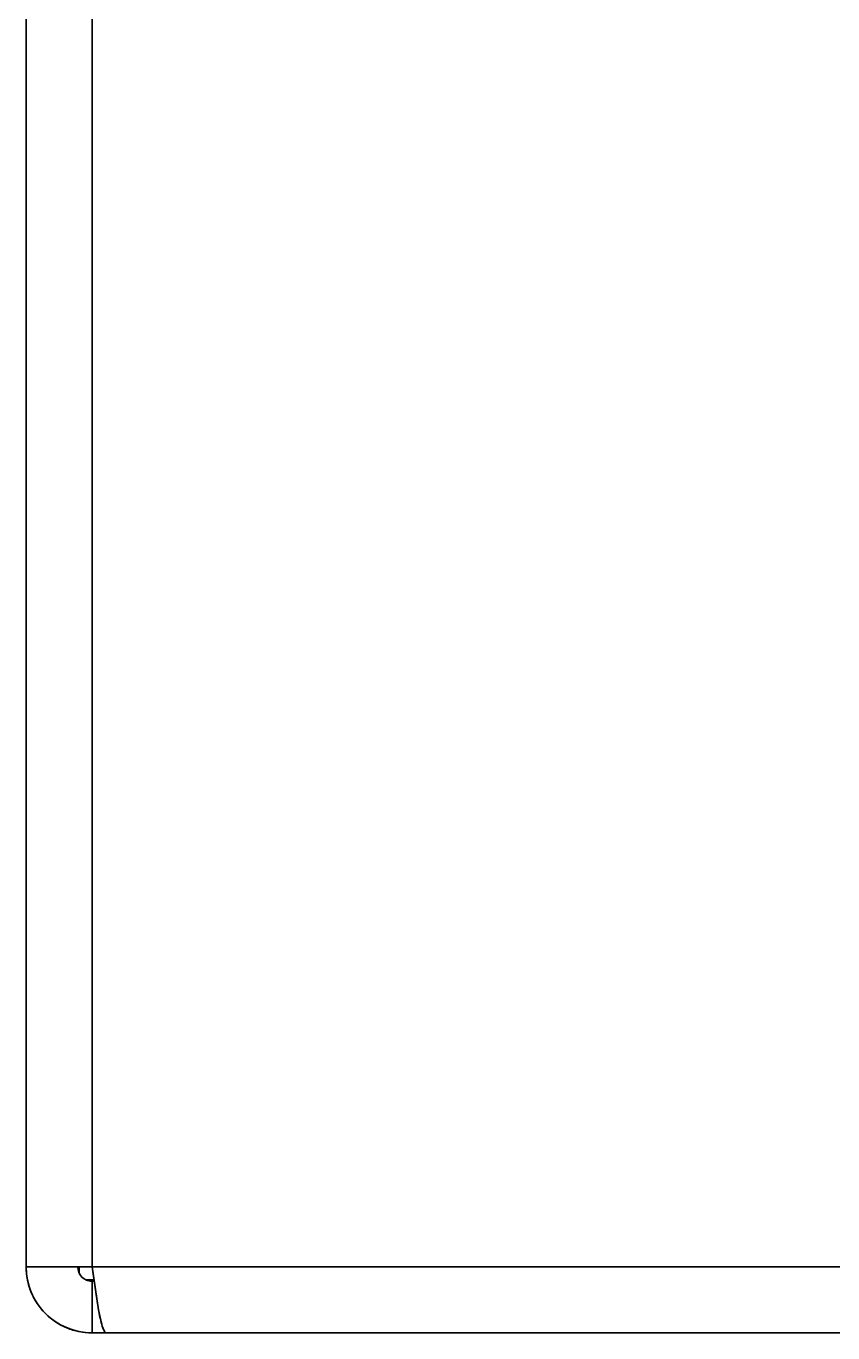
# Model space of a CAD drawing. Extents: x 146 to 1134, y 78 to 926.
# Drawn here: x 277.6 to 283.23, y 350.34 to 359.46 of the extents above; entities that cross this region are included whole.
import ezdxf

# ---------------------------------------------------------------- set-up
doc = ezdxf.new("R2010")
doc.units = 0

msp = doc.modelspace()

# ---------------------------------------------------------------- linework, layer by layer
at = {"color": 7, "lineweight": 35, "ltscale": 0.278}
for p, q in [((277.6042, 361.9172), (277.6042, 350.7972)), ((277.6042, 361.9172), (277.6042, 350.7972)), ((277.6042, 361.9172), (277.6042, 350.7972)), ((278.0642, 361.9172), (278.0642, 350.7972)), ((278.0642, 350.7972), (278.0642, 361.9172))]:
    msp.add_line(p, q, dxfattribs=at)
at = {"color": 7, "lineweight": 35, "ltscale": 0.000875854}
msp.add_line((277.6042, 350.7972), (277.6393, 350.7972), dxfattribs=at)
at = {"color": 7, "lineweight": 35, "ltscale": 0.0115}
msp.add_line((277.6042, 350.7972), (278.0642, 350.7972), dxfattribs=at)
at = {"color": 7, "lineweight": 35, "ltscale": 0.002493}
msp.add_line((277.6393, 350.7972), (277.739, 350.7972), dxfattribs=at)
at = {"color": 7, "lineweight": 35, "ltscale": 0.003731}
msp.add_line((277.739, 350.7972), (277.8882, 350.7972), dxfattribs=at)
at = {"color": 7, "lineweight": 35, "ltscale": 0.004401}
msp.add_line((277.8882, 350.7972), (278.0642, 350.7972), dxfattribs=at)
at = {"color": 7, "lineweight": 35, "ltscale": 0.001085}
msp.add_line((277.9742, 350.7538), (277.9742, 350.7972), dxfattribs=at)
msp.add_line((277.9742, 350.7538), (277.9742, 350.7972), dxfattribs=at)
msp.add_line((277.9742, 350.7538), (277.9742, 350.7972), dxfattribs=at)
at = {"color": 7, "lineweight": 35, "ltscale": 0.2395}
msp.add_line((287.6442, 350.7972), (278.0642, 350.7972), dxfattribs=at)
msp.add_line((287.6442, 350.7972), (278.0642, 350.7972), dxfattribs=at)
at = {"color": 7, "lineweight": 35, "ltscale": 0.004456}
msp.add_line((278.0642, 350.7972), (278.0893, 350.6207), dxfattribs=at)
at = {"color": 7, "lineweight": 35, "ltscale": 0.001398}
msp.add_line((278.0768, 350.7072), (278.0208, 350.7072), dxfattribs=at)
msp.add_line((278.0768, 350.7072), (278.0208, 350.7072), dxfattribs=at)
at = {"color": 7, "lineweight": 35, "ltscale": 0.009}
for p, q in [((278.0642, 350.6972), (278.0642, 350.3372)), ((278.0642, 350.3372), (278.0642, 350.6972))]:
    msp.add_line(p, q, dxfattribs=at)
at = {"color": 7, "lineweight": 35, "ltscale": 0.000349426}
for p, q in [((278.0782, 350.6972), (278.0642, 350.6972)), ((278.0642, 350.6972), (278.0782, 350.6972)), ((278.0782, 350.6972), (278.0642, 350.6972))]:
    msp.add_line(p, q, dxfattribs=at)
at = {"color": 7, "lineweight": 35, "ltscale": 0.000249744}
msp.add_line((278.0662, 350.7072), (278.0666, 350.6972), dxfattribs=at)
at = {"color": 7, "lineweight": 35, "ltscale": 0.000252066}
msp.add_line((278.0667, 350.6971), (278.0662, 350.7071), dxfattribs=at)
at = {"color": 7, "lineweight": 35, "ltscale": 0.002014}
msp.add_line((278.0893, 350.6207), (278.1018, 350.5411), dxfattribs=at)
at = {"color": 7, "lineweight": 35, "ltscale": 0.001761}
msp.add_line((278.1018, 350.5411), (278.1143, 350.4718), dxfattribs=at)
at = {"color": 7, "lineweight": 35, "ltscale": 0.0025}
msp.add_line((278.1642, 350.3372), (278.0642, 350.3372), dxfattribs=at)
msp.add_line((278.1642, 350.3372), (278.0642, 350.3372), dxfattribs=at)
at = {"color": 7, "lineweight": 35, "ltscale": 0.000727566}
msp.add_line((278.1392, 350.3722), (278.1517, 350.3459), dxfattribs=at)
at = {"color": 7, "lineweight": 35, "ltscale": 0.2515}
for p, q in [((288.2242, 350.3372), (278.1642, 350.3372)), ((278.1642, 350.3372), (288.2242, 350.3372))]:
    msp.add_line(p, q, dxfattribs=at)
at = {"color": 7, "lineweight": 35}
msp.add_lwpolyline([(278.0642, 350.7972), (278.1095, 350.497), (278.1356, 350.3831), (278.152, 350.3456), (278.1577, 350.3396), (278.1642, 350.3372)], dxfattribs=at)
for centre, radius, start, end in [((278.0583, 350.7964), 0.454, 179.90978, 191.28703), ((278.0642, 350.7972), 0.46, 180.00001, 270), ((278.0643, 350.7973), 0.1001, 180.05906, 269.94094), ((278.0642, 350.7972), 0.1, 180.00001, 270), ((278.0628, 350.7969), 0.4586, 191.2321, 202.54339), ((278.0645, 350.7974), 0.1003, 244.16975, 269.822), ((278.0704, 350.8011), 0.4672, 202.6521, 224.7779), ((278.0641, 350.7972), 0.4599, 202.56613, 213.83703), ((278.0625, 350.7956), 0.4576, 213.77885, 225.03231), ((278.0626, 350.7954), 0.4576, 224.96769, 236.22115), ((278.0681, 350.8034), 0.4672, 225.2221, 247.3479), ((278.0643, 350.7971), 0.4599, 236.16297, 247.43386), ((278.8529, 350.6017), 0.7498, 189.97917, 197.82955), ((278.0653, 350.8015), 0.4644, 247.52296, 269.86287), ((278.064, 350.7957), 0.4586, 247.45662, 258.76789), ((278.0635, 350.7912), 0.454, 258.71297, 270.09022), ((278.1667, 350.3535), 0.0167, 206.76562, 261.24444)]:
    msp.add_arc(centre, radius, start, end, dxfattribs=at)

doc.saveas('drawing.dxf')
